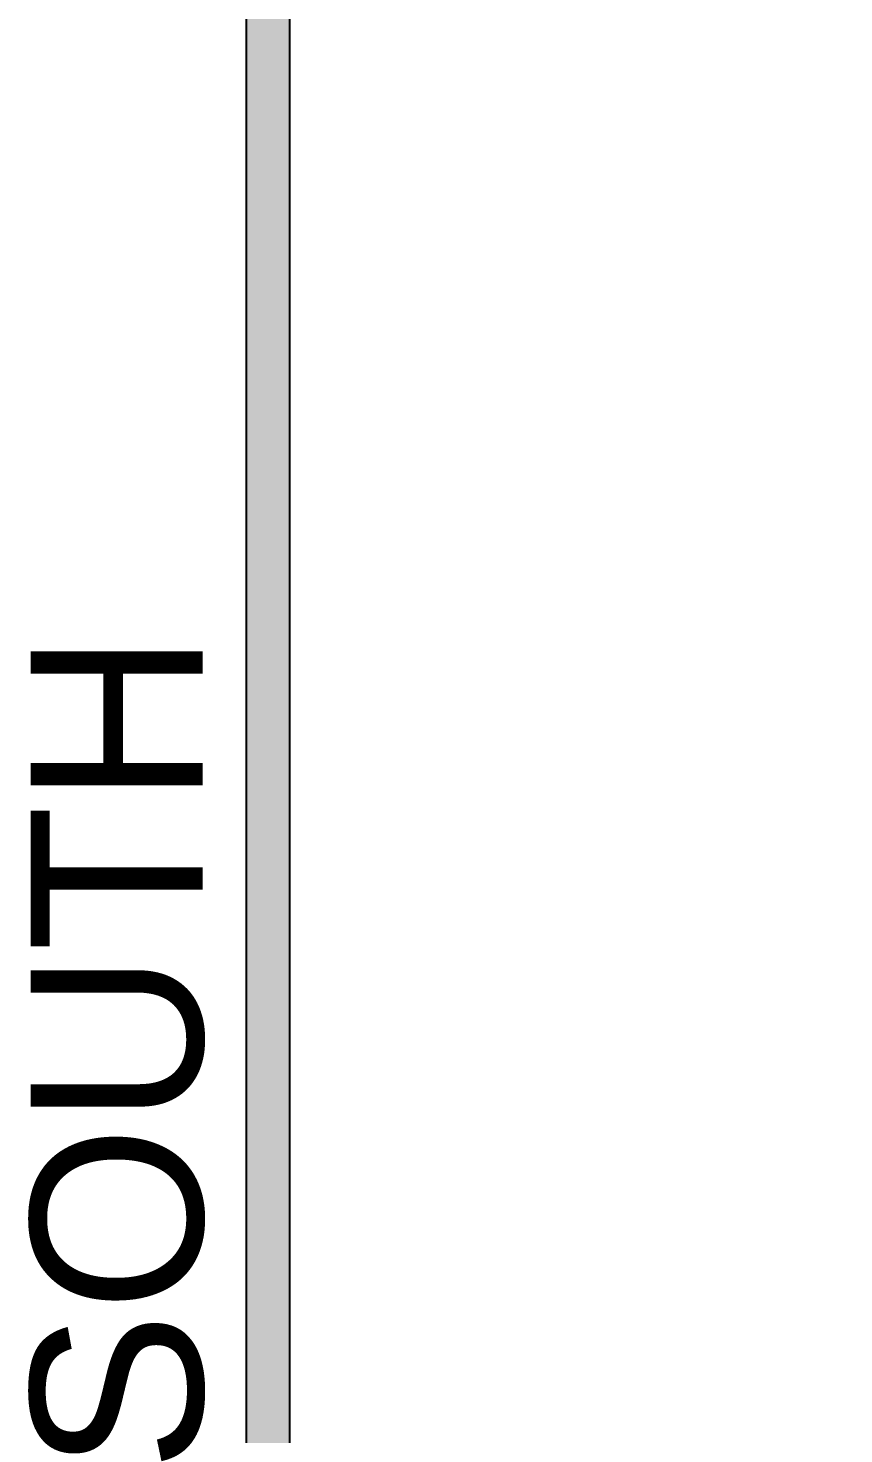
# Model space of a CAD drawing. Header units: inches. Extents: x 99023 to 109265, y 17199 to 18675.
# Drawn here: x 99022.9 to 99193.6, y 17928.4 to 18222.8 of the extents above; entities that cross this region are included whole.
import ezdxf

# ---------------------------------------------------------------- set-up
doc = ezdxf.new("R2010")
doc.units = ezdxf.units.IN
doc.layers.get('0').update_dxf_attribs({"color": 255})
doc.layers.add('I-WALL-PATT', color=7, linetype='Continuous')
doc.styles.get("Standard").update_dxf_attribs({"font": 'arial.ttf'})

msp = doc.modelspace()

# ---------------------------------------------------------------- hatches: boundary and pattern name
at = {"layer": 'I-WALL-PATT', "true_color": 0x3b3b3b, "transparency": 33554687}
h = msp.add_hatch(color=250, dxfattribs=at)
h.dxf.hatch_style = 1
h.paths.add_polyline_path([(100067.56989581, 18585.43877382), (100067.56989581, 18594.43877382), (99068.56989581, 18594.43877382), (99068.56989581, 17406.43877382), (101708.56989581, 17406.43877382), (101708.56989581, 18594.43877382), (100406.56989581, 18594.43877382), (100406.56989581, 18585.43877382), (100602.69015878, 18585.43877382), (101699.56989581, 18585.43877382), (101699.56989581, 17415.43877382), (99077.56989581, 17415.43877382), (99077.56989581, 18585.43877382)])
h.paths.add_polyline_path([(100139.56989581, 18594.43877382), (100139.56989581, 18585.43877382), (100214.56989581, 18585.43877382), (100214.56989581, 18594.43877382)], flags=17)

# ---------------------------------------------------------------- linework, layer by layer
at = {"layer": 'I-WALL-PATT', "color": 18, "true_color": 0x000000}
msp.add_line((99068.56989581, 17406.43877382), (99068.56989581, 18594.43877382), dxfattribs=at)
msp.add_lwpolyline([(100067.56989581, 18585.43877382), (99077.56989581, 18585.43877382), (99077.56989581, 17415.43877382), (101699.56989581, 17415.43877382), (101699.56989581, 18585.43877382), (100406.56989581, 18585.43877382)], dxfattribs=at)

# ---------------------------------------------------------------- texts
at = {"color": 18, "true_color": 0x000000, "insert": (99023.38841564, 17920.42941351), "char_height": 36, "attachment_point": 1, "rotation": 90}
msp.add_mtext_dynamic_manual_height_columns('SOUTH', width=479.8366692301, gutter_width=12.5, heights=[0], dxfattribs=at)

doc.saveas('drawing.dxf')
